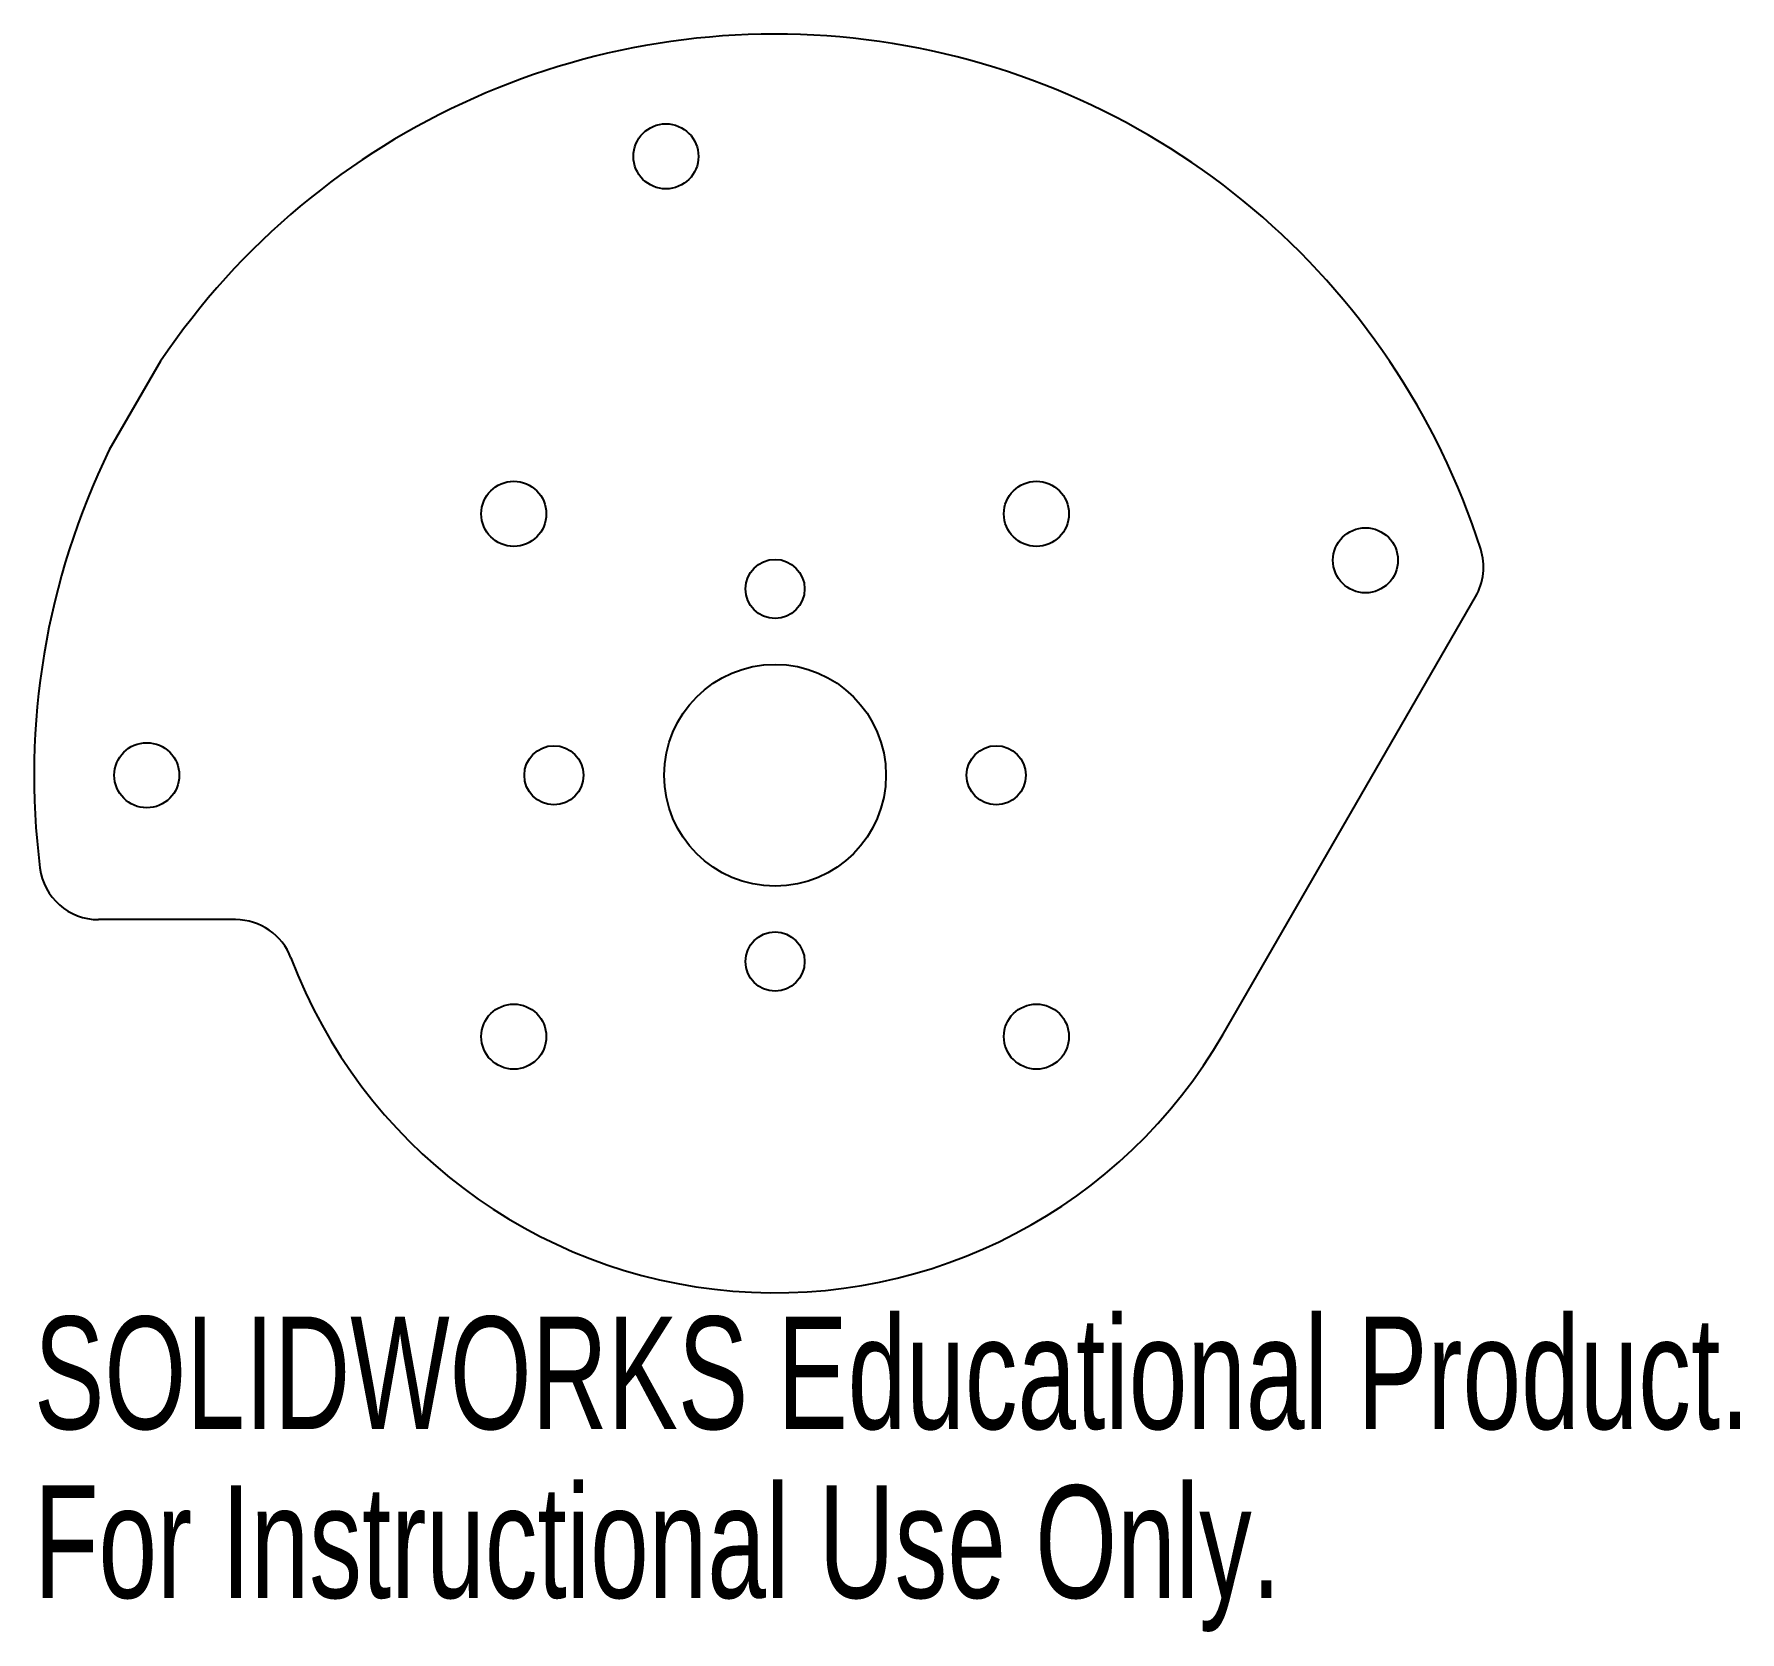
# Model space of a CAD drawing. Header units: inches. Extents: x -2.37 to 0.51, y 0.36 to 3.06.
import ezdxf

# ---------------------------------------------------------------- set-up
doc = ezdxf.new("R2010")
doc.units = ezdxf.units.IN
doc.header["$MEASUREMENT"] = 0
doc.styles.add('SLDTEXTSTYLE0', font='TXT', dxfattribs={"width": 0.7})

msp = doc.modelspace()

# ---------------------------------------------------------------- linework, layer by layer
at = {"color": 7, "linetype": 'Continuous', "lineweight": 25}
for p, q in [((-2.1612, 2.5067), (-2.2479, 2.3566)), ((-0.3642, 1.3691), (0.0626, 2.1085)), ((-2.0342, 1.5625), (-2.266, 1.5625))]:
    msp.add_line(p, q, dxfattribs=at)
for centre, radius in [((-1.3065, 2.853), 0.055), ((-1.5639, 2.2486), 0.055), ((-0.6801, 2.2486), 0.055), ((-0.1236, 2.17), 0.055), ((-1.122, 2.1216), 0.05), ((-1.122, 1.8066), 0.1875), ((-2.1845, 1.8066), 0.055), ((-1.496, 1.8066), 0.05), ((-0.748, 1.8066), 0.05), ((-1.122, 1.4917), 0.05), ((-1.5639, 1.3647), 0.055), ((-0.6801, 1.3647), 0.055)]:
    msp.add_circle(centre, radius, dxfattribs=at)
for centre, radius, start, end in [((-1.122, 1.8066), 1.253, 17.766, 146.0344), ((-1.122, 1.8066), 1.253, 153.9656, 187.1815), ((-0.024, 2.1585), 0.1, 330, 17.766), ((-2.266, 1.6625), 0.1, 187.1815, 270), ((-2.0342, 1.4625), 0.1, 20.6687, 90), ((-1.122, 1.8066), 0.875, 200.6687, 330)]:
    msp.add_arc(centre, radius, start, end, dxfattribs=at)

# ---------------------------------------------------------------- texts
at = {"color": 7, "linetype": 'Continuous', "char_height": 0.1903, "attachment_point": 1, "style": 'SLDTEXTSTYLE0'}
for s, insert in [('SOLIDWORKS Educational Product.', (-2.375, 0.8915)), ('For Instructional Use Only.', (-2.375, 0.606))]:
    msp.add_mtext(s, dxfattribs=dict(at, insert=insert))

doc.saveas('drawing.dxf')
